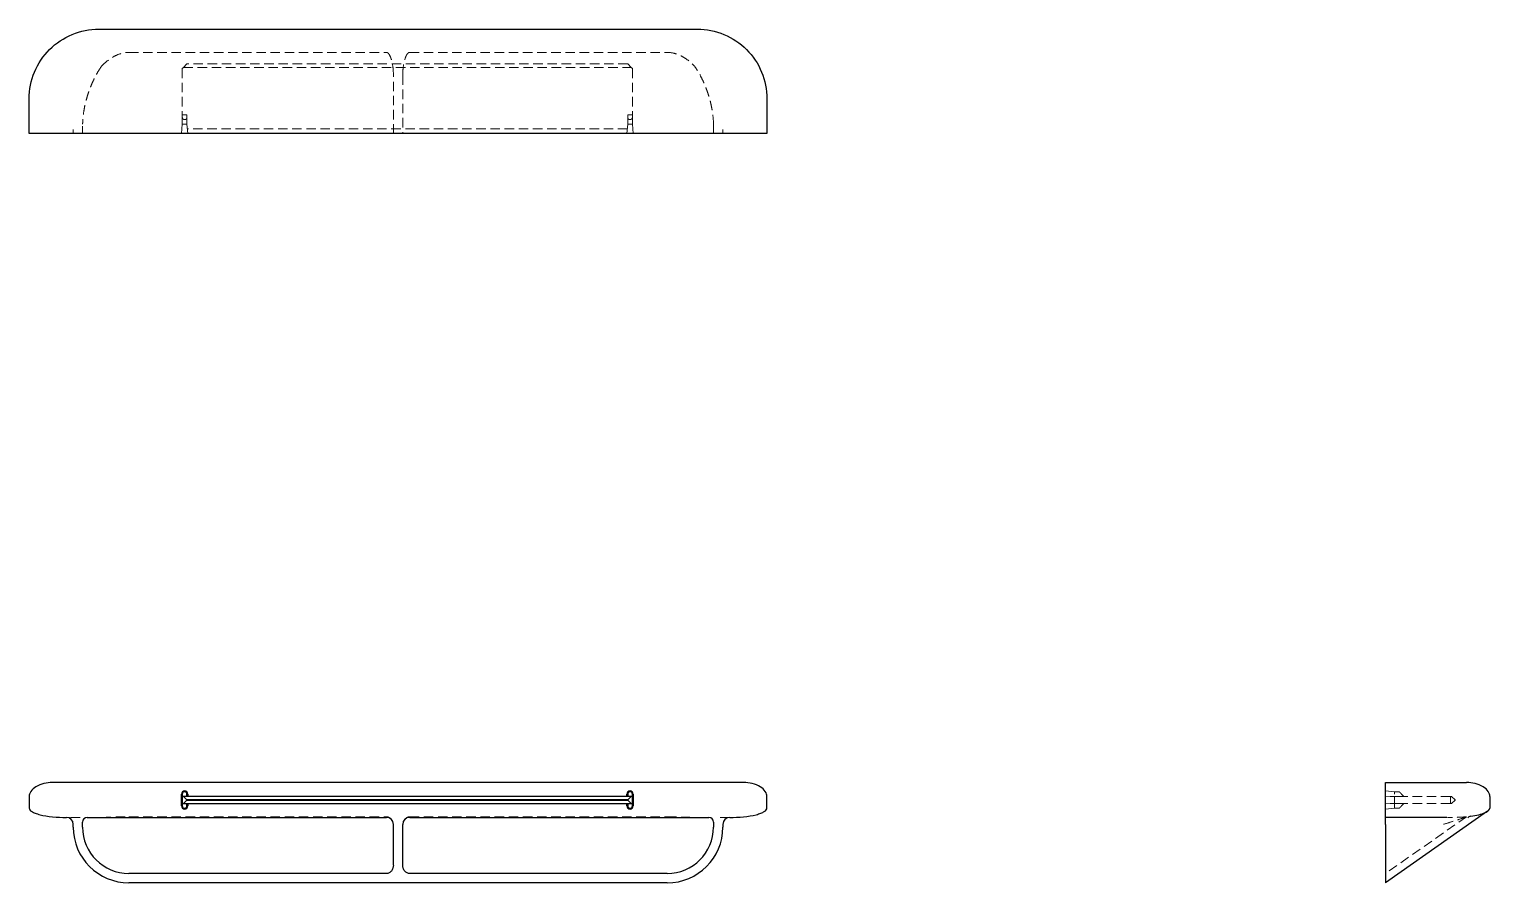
# Model space of a CAD drawing. Header units: millimetres. Extents: x 34 to 230, y 50 to 165.
import ezdxf

# ---------------------------------------------------------------- set-up
doc = ezdxf.new("R2010")
doc.units = ezdxf.units.MM
doc.linetypes.add('HIDDEN', pattern=[1.905, 1.27, -0.635])

msp = doc.modelspace()

# ---------------------------------------------------------------- linework, layer by layer
at = {"color": 7, "linetype": 'Continuous', "lineweight": 25}
for p, q in [((42.89, 165.02), (123.41, 165.02)), ((33.52, 150.97), (33.52, 155.65)), ((132.77, 155.65), (132.77, 150.97)), ((129.65, 150.97), (36.64, 150.97)), ((129.65, 63.61), (36.64, 63.61)), ((215.97, 63.61), (220.65, 63.61)), ((33.52, 61.73), (33.52, 60.17)), ((54.01, 60.47), (54.01, 62.06)), ((54.12, 62.06), (54.12, 60.47)), ((54.75, 61.75), (54.12, 61.75)), ((54.75, 61.28), (54.28, 61.75)), ((54.28, 60.78), (54.75, 61.25)), ((54.75, 61.75), (54.75, 62.06)), ((54.8, 61.75), (54.75, 61.75)), ((54.75, 61.28), (54.75, 61.25)), ((114.04, 61.28), (54.75, 61.28)), ((54.75, 61.25), (114.04, 61.25)), ((54.8, 61.75), (54.86, 61.78)), ((113.99, 61.75), (54.8, 61.75)), ((54.86, 62.06), (54.86, 61.78)), ((54.86, 61.78), (113.93, 61.78)), ((113.93, 61.78), (113.93, 62.06)), ((113.93, 61.78), (113.99, 61.75)), ((114.04, 61.75), (113.99, 61.75)), ((114.04, 62.06), (114.04, 61.75)), ((114.67, 61.75), (114.04, 61.75)), ((114.51, 61.75), (114.04, 61.28)), ((114.04, 61.25), (114.04, 61.28)), ((114.04, 61.25), (114.51, 60.78)), ((114.67, 60.47), (114.67, 62.06)), ((114.78, 62.06), (114.78, 60.47)), ((132.77, 60.17), (132.77, 61.73)), ((215.97, 60.17), (215.97, 61.73)), ((230.02, 61.73), (230.02, 60.17)), ((54.12, 60.78), (54.75, 60.78)), ((54.75, 60.47), (54.75, 60.78)), ((54.75, 60.78), (54.8, 60.78)), ((54.86, 60.75), (54.8, 60.78)), ((54.8, 60.78), (113.99, 60.78)), ((54.86, 60.75), (54.86, 60.47)), ((113.93, 60.75), (54.86, 60.75)), ((113.99, 60.78), (113.93, 60.75)), ((113.93, 60.47), (113.93, 60.75)), ((113.99, 60.78), (114.04, 60.78)), ((114.04, 60.78), (114.04, 60.47)), ((114.04, 60.78), (114.67, 60.78)), ((229.73, 59.75), (215.97, 50.12)), ((39.45, 57.61), (39.45, 57.99)), ((40.7, 57.61), (40.7, 58.3)), ((41.33, 58.92), (81.59, 58.92)), ((82.52, 52.51), (82.52, 57.99)), ((83.77, 52.51), (83.77, 57.99)), ((84.71, 58.92), (124.97, 58.92)), ((125.59, 58.3), (125.59, 57.61)), ((126.84, 57.99), (126.84, 57.61)), ((216.51, 58.92), (215.97, 58.92)), ((215.97, 57.99), (215.97, 58.92)), ((215.97, 57.99), (215.97, 57.61)), ((215.97, 57.61), (215.97, 50.12)), ((220.65, 58.92), (216.51, 58.92)), ((81.59, 51.37), (46.94, 51.37)), ((119.35, 51.37), (84.71, 51.37)), ((119.35, 50.12), (46.94, 50.12))]:
    msp.add_line(p, q, dxfattribs=at)
at = {"color": 7, "linetype": 'HIDDEN', "lineweight": 18}
for p, q in [((46.94, 161.89), (81.59, 161.89)), ((84.71, 161.89), (119.35, 161.89)), ((54.12, 159.71), (54.28, 159.87)), ((54.12, 159.71), (54.12, 153.47)), ((54.75, 160.34), (54.28, 159.87)), ((54.28, 159.87), (114.51, 159.87)), ((114.04, 160.34), (54.75, 160.34)), ((114.51, 159.87), (114.04, 160.34)), ((114.51, 159.87), (114.67, 159.71)), ((114.67, 159.71), (114.67, 153.47)), ((82.52, 150.97), (82.52, 158.79)), ((83.77, 158.79), (83.77, 150.97)), ((54.12, 153.47), (54.12, 153.16)), ((54.75, 153.47), (54.12, 153.47)), ((54.75, 153.16), (54.75, 153.47)), ((114.04, 153.47), (114.04, 153.16)), ((114.67, 153.47), (114.04, 153.47)), ((114.67, 153.16), (114.67, 153.47)), ((39.45, 150.97), (39.45, 151.51)), ((40.7, 151.96), (40.7, 150.97)), ((54.01, 150.97), (54.12, 152.22)), ((54.12, 153.16), (54.12, 152.22)), ((54.75, 152.22), (54.12, 152.22)), ((54.75, 153.16), (54.75, 152.22)), ((54.86, 150.97), (54.75, 152.22)), ((113.99, 151.6), (54.8, 151.6)), ((113.93, 150.97), (114.04, 152.22)), ((114.04, 153.16), (114.04, 152.22)), ((114.67, 152.22), (114.04, 152.22)), ((114.67, 153.16), (114.67, 152.22)), ((114.78, 150.97), (114.67, 152.22)), ((125.59, 151.96), (125.57, 152.28)), ((125.59, 150.97), (125.59, 151.96)), ((126.84, 151.51), (126.84, 150.97)), ((217.22, 62.37), (215.97, 62.48)), ((215.97, 61.78), (216.6, 61.75)), ((217.22, 61.75), (216.6, 61.75)), ((217.22, 62.06), (217.22, 62.37)), ((217.85, 62.37), (217.22, 62.37)), ((217.22, 60.47), (217.22, 62.06)), ((218.47, 61.75), (217.22, 61.75)), ((218.16, 62.06), (218.47, 61.75)), ((224.71, 61.75), (218.47, 61.75)), ((224.71, 61.75), (224.71, 60.78)), ((224.87, 61.75), (224.71, 61.75)), ((224.87, 61.75), (225.34, 61.28)), ((225.34, 61.25), (224.87, 60.78)), ((225.34, 61.25), (225.34, 61.28)), ((46.94, 59.02), (81.59, 59.02)), ((84.71, 59.02), (119.35, 59.02)), ((216.6, 60.78), (215.97, 60.75)), ((215.97, 60.05), (217.22, 60.16)), ((226.89, 59.02), (215.97, 51.37)), ((216.6, 60.78), (217.22, 60.78)), ((217.22, 60.78), (218.47, 60.78)), ((217.22, 60.16), (217.22, 60.47)), ((217.22, 60.16), (217.85, 60.16)), ((218.47, 60.78), (218.16, 60.47)), ((224.71, 60.78), (218.47, 60.78)), ((224.71, 60.78), (224.87, 60.78)), ((225.02, 58.92), (224.31, 58.92))]:
    msp.add_line(p, q, dxfattribs=at)
at = {"color": 7, "linetype": 'HIDDEN', "lineweight": 18, "flags": 128}
for points in [[(36.64, 63.61), (36.64, 63.61)], [(129.65, 63.61), (129.65, 63.61)], [(33.52, 61.73), (33.52, 61.73)], [(132.77, 61.73), (132.77, 61.73)], [(230.02, 61.73), (230.02, 61.73)], [(33.52, 60.17), (33.52, 60.17)], [(132.77, 60.17), (132.77, 60.17)], [(230.02, 60.17), (230.02, 60.17)], [(127.78, 58.92), (127.78, 58.92)], [(225.02, 58.92), (225.02, 58.92)], [(225.02, 58.92), (225.02, 58.92)]]:
    msp.add_lwpolyline(points, dxfattribs=at)
at = {"color": 7, "linetype": 'Continuous', "lineweight": 25}
for centre, radius, start, end in [((54.43, 62.06), 0.421, 0, 180), ((54.43, 62.06), 0.312, 0, 180), ((114.36, 62.06), 0.421, 0, 180), ((114.36, 62.06), 0.312, 0, 180), ((54.43, 60.47), 0.421, 180, 0), ((54.43, 60.47), 0.312, 180, 0), ((114.36, 60.47), 0.421, 180, 0), ((114.36, 60.47), 0.312, 180, 0), ((227.51, 58.54), 0.544, 99.4347, 145.7803), ((38.52, 57.99), 0.936, 0, 90), ((46.94, 57.61), 7.49, 180, 270), ((41.33, 58.3), 0.624, 90, 180), ((46.94, 57.61), 6.24, 180, 270), ((81.59, 57.99), 0.936, 0, 90), ((84.71, 57.99), 0.936, 90, 180), ((119.35, 57.61), 6.24, 270, 0), ((119.35, 57.61), 7.49, 270, 0), ((124.97, 58.3), 0.624, 0, 90), ((127.78, 57.99), 0.936, 90, 180)]:
    msp.add_arc(centre, radius, start, end, dxfattribs=at)
for points, knots in [([(33.52, 155.65), (33.52, 156.88), (33.77, 158.11), (34.71, 160.37), (35.4, 161.41), (37.13, 163.14), (38.17, 163.84), (40.44, 164.77), (41.66, 165.02), (42.89, 165.02)], [0, 0, 0, 0, 0.25, 0.25, 0.5, 0.5, 0.75, 0.75, 1, 1, 1, 1]), ([(123.41, 165.02), (124.63, 165.02), (125.86, 164.77), (128.12, 163.84), (129.16, 163.14), (130.89, 161.41), (131.59, 160.37), (132.53, 158.11), (132.77, 156.88), (132.77, 155.65)], [0, 0, 0, 0, 0.25, 0.25, 0.5, 0.5, 0.75, 0.75, 1, 1, 1, 1]), ([(36.64, 150.97), (36.28, 150.97), (35.88, 150.97), (35.11, 150.97), (34.74, 150.97), (34.13, 150.97), (33.9, 150.97), (33.59, 150.97), (33.52, 150.97), (33.52, 150.97)], [0, 0, 0, 0, 0.25, 0.25, 0.5, 0.5, 0.75, 0.75, 1, 1, 1, 1]), ([(132.77, 150.97), (132.77, 150.97), (132.7, 150.97), (132.4, 150.97), (132.16, 150.97), (131.55, 150.97), (131.18, 150.97), (130.41, 150.97), (130.02, 150.97), (129.65, 150.97)], [0, 0, 0, 0, 0.25, 0.25, 0.5, 0.5, 0.75, 0.75, 1, 1, 1, 1]), ([(36.64, 63.61), (36.28, 63.61), (35.88, 63.57), (35.11, 63.38), (34.74, 63.24), (34.13, 62.87), (33.9, 62.65), (33.59, 62.19), (33.52, 61.95), (33.52, 61.73)], [0, 0, 0, 0, 0.25, 0.25, 0.5, 0.5, 0.75, 0.75, 1, 1, 1, 1]), ([(132.77, 61.73), (132.77, 61.95), (132.7, 62.19), (132.4, 62.65), (132.16, 62.87), (131.55, 63.24), (131.18, 63.38), (130.41, 63.57), (130.02, 63.61), (129.65, 63.61)], [0, 0, 0, 0, 0.25, 0.25, 0.5, 0.5, 0.75, 0.75, 1, 1, 1, 1]), ([(215.97, 61.73), (215.97, 61.95), (215.97, 62.19), (215.97, 62.65), (215.97, 62.87), (215.97, 63.24), (215.97, 63.38), (215.97, 63.57), (215.97, 63.61), (215.97, 63.61)], [0, 0, 0, 0, 0.25, 0.25, 0.5, 0.5, 0.75, 0.75, 1, 1, 1, 1]), ([(220.65, 63.61), (221.06, 63.61), (221.47, 63.61), (222.28, 63.61), (222.67, 63.61), (223.42, 63.61), (223.78, 63.61), (224.46, 63.61), (224.78, 63.61), (225.36, 63.61), (225.62, 63.61), (226.07, 63.61), (226.27, 63.61), (226.58, 63.61), (226.7, 63.61), (226.86, 63.61), (226.9, 63.61), (226.9, 63.61)], [0, 0, 0, 0, 0.125, 0.125, 0.25, 0.25, 0.375, 0.375, 0.5, 0.5, 0.625, 0.625, 0.75, 0.75, 0.875, 0.875, 1, 1, 1, 1]), ([(230.02, 61.73), (230.02, 61.95), (229.95, 62.19), (229.65, 62.65), (229.41, 62.87), (228.8, 63.24), (228.43, 63.38), (227.66, 63.57), (227.26, 63.61), (226.9, 63.61)], [0, 0, 0, 0, 0.25, 0.25, 0.5, 0.5, 0.75, 0.75, 1, 1, 1, 1]), ([(33.52, 60.17), (33.52, 60.03), (33.63, 59.87), (34, 59.64), (34.15, 59.56), (34.52, 59.42), (34.74, 59.35), (35.47, 59.17), (36.06, 59.07), (37.29, 58.95), (37.93, 58.92), (38.52, 58.92)], [0, 0, 0, 0, 0.25, 0.25, 0.375, 0.375, 0.5, 0.5, 0.75, 0.75, 1, 1, 1, 1]), ([(127.78, 58.92), (128.36, 58.92), (129, 58.95), (130.23, 59.07), (130.82, 59.17), (131.55, 59.35), (131.77, 59.42), (132.14, 59.56), (132.3, 59.64), (132.66, 59.87), (132.77, 60.03), (132.77, 60.17)], [0, 0, 0, 0, 0.25, 0.25, 0.5, 0.5, 0.625, 0.625, 0.75, 0.75, 1, 1, 1, 1]), ([(215.97, 58.92), (215.97, 58.92), (215.97, 58.95), (215.97, 59.07), (215.97, 59.17), (215.97, 59.35), (215.97, 59.42), (215.97, 59.56), (215.97, 59.64), (215.97, 59.87), (215.97, 60.03), (215.97, 60.17)], [0, 0, 0, 0, 0.25, 0.25, 0.5, 0.5, 0.625, 0.625, 0.75, 0.75, 1, 1, 1, 1]), ([(227.43, 59.08), (227.82, 59.13), (228.2, 59.2), (228.86, 59.37), (229.14, 59.46), (229.59, 59.66), (229.76, 59.76), (229.97, 59.97), (230.02, 60.07), (230.02, 60.17)], [0, 0, 0, 0, 0.25, 0.25, 0.5, 0.5, 0.75, 0.75, 1, 1, 1, 1]), ([(224.22, 58.92), (224.12, 58.92), (224.02, 58.92), (223.78, 58.92), (223.65, 58.92), (223.26, 58.92), (222.97, 58.92), (222.51, 58.92), (222.35, 58.92), (222.02, 58.92), (221.52, 58.92), (221.01, 58.92), (220.65, 58.92)], [0, 0, 0, 0, 0.125, 0.125, 0.25, 0.25, 0.5, 0.5, 0.625, 0.625, 0.75, 1, 1, 1, 1]), ([(82.52, 52.51), (82.52, 52.38), (82.5, 52.23), (82.41, 51.95), (82.34, 51.82), (82.16, 51.59), (82.05, 51.51), (81.82, 51.4), (81.7, 51.37), (81.59, 51.37)], [0, 0, 0, 0, 0.25, 0.25, 0.5, 0.5, 0.75, 0.75, 1, 1, 1, 1]), ([(84.71, 51.37), (84.6, 51.37), (84.48, 51.4), (84.25, 51.51), (84.14, 51.59), (83.95, 51.82), (83.88, 51.95), (83.79, 52.23), (83.77, 52.38), (83.77, 52.51)], [0, 0, 0, 0, 0.25, 0.25, 0.5, 0.5, 0.75, 0.75, 1, 1, 1, 1])]:
    msp.add_open_spline(points, degree=3, knots=knots, dxfattribs=at)
at = {"color": 7, "linetype": 'HIDDEN', "lineweight": 18}
for points, knots in [([(43.24, 160.02), (43.49, 160.28), (43.75, 160.52), (44.3, 160.96), (44.59, 161.16), (45.22, 161.51), (45.54, 161.64), (46.06, 161.79), (46.23, 161.83), (46.59, 161.88), (46.76, 161.89), (46.94, 161.89)], [0, 0, 0, 0, 0.25, 0.25, 0.5, 0.5, 0.75, 0.75, 0.875, 0.875, 1, 1, 1, 1]), ([(81.59, 161.89), (81.63, 161.89), (81.68, 161.88), (81.76, 161.83), (81.8, 161.8), (81.89, 161.71), (81.95, 161.63), (82.08, 161.4), (82.15, 161.23), (82.31, 160.73), (82.39, 160.38), (82.44, 160.02)], [0, 0, 0, 0, 0.0625, 0.0625, 0.125, 0.125, 0.25, 0.25, 0.5, 0.5, 1, 1, 1, 1]), ([(84.71, 161.89), (84.66, 161.89), (84.61, 161.88), (84.53, 161.83), (84.49, 161.8), (84.4, 161.71), (84.35, 161.63), (84.21, 161.4), (84.15, 161.23), (83.98, 160.73), (83.91, 160.38), (83.86, 160.02)], [0, 0, 0, 0, 0.0625, 0.0625, 0.125, 0.125, 0.25, 0.25, 0.5, 0.5, 1, 1, 1, 1]), ([(119.35, 161.89), (119.71, 161.89), (120.06, 161.84), (120.57, 161.69), (120.74, 161.64), (121.07, 161.5), (121.23, 161.42), (121.69, 161.17), (121.99, 160.97), (122.54, 160.53), (122.8, 160.28), (123.05, 160.02)], [0, 0, 0, 0, 0.25, 0.25, 0.375, 0.375, 0.5, 0.5, 0.75, 0.75, 1, 1, 1, 1]), ([(43.24, 160.02), (43.04, 159.72), (42.68, 159.17), (42.28, 158.39), (41.99, 157.77), (41.8, 157.31), (41.67, 156.96), (41.54, 156.62), (41.37, 156.1), (41.14, 155.33), (40.92, 154.34), (40.76, 153.29), (40.72, 152.58), (40.71, 152.23)], [0, 0, 0, 0, 0.13211, 0.237986, 0.319668, 0.377915, 0.416136, 0.457768, 0.507761, 0.615509, 0.744368, 0.873188, 1, 1, 1, 1]), ([(125.59, 152.23), (125.57, 152.61), (125.53, 153.34), (125.37, 154.34), (125.19, 155.17), (125.02, 155.78), (124.88, 156.24), (124.73, 156.68), (124.54, 157.2), (124.29, 157.8), (123.98, 158.47), (123.57, 159.23), (123.23, 159.75), (123.05, 160.02)], [0, 0, 0, 0, 0.138785, 0.260904, 0.364863, 0.446164, 0.487906, 0.538172, 0.613863, 0.687422, 0.775614, 0.879323, 1, 1, 1, 1]), ([(54.12, 153.16), (54.12, 153.13), (54.13, 153.1), (54.14, 153.04), (54.16, 153), (54.21, 152.94), (54.24, 152.91), (54.33, 152.86), (54.38, 152.85), (54.49, 152.85), (54.54, 152.86), (54.62, 152.91), (54.66, 152.94), (54.71, 153), (54.72, 153.04), (54.74, 153.1), (54.75, 153.13), (54.75, 153.16)], [0, 0, 0, 0, 0.125, 0.125, 0.25, 0.25, 0.375, 0.375, 0.5, 0.5, 0.625, 0.625, 0.75, 0.75, 0.875, 0.875, 1, 1, 1, 1]), ([(114.04, 153.16), (114.04, 153.13), (114.05, 153.1), (114.07, 153.04), (114.08, 153), (114.13, 152.94), (114.17, 152.91), (114.25, 152.86), (114.3, 152.85), (114.41, 152.85), (114.46, 152.86), (114.55, 152.91), (114.58, 152.94), (114.63, 153), (114.65, 153.04), (114.66, 153.1), (114.67, 153.13), (114.67, 153.16)], [0, 0, 0, 0, 0.125, 0.125, 0.25, 0.25, 0.375, 0.375, 0.5, 0.5, 0.625, 0.625, 0.75, 0.75, 0.875, 0.875, 1, 1, 1, 1]), ([(217.85, 62.37), (217.85, 62.37), (217.86, 62.36), (217.91, 62.31), (217.94, 62.28), (218, 62.22), (218.04, 62.18), (218.1, 62.12), (218.13, 62.09), (218.16, 62.06)], [0, 0, 0, 0, 0.25, 0.25, 0.5, 0.5, 0.75, 0.75, 1, 1, 1, 1]), ([(43.24, 58.92), (43.49, 58.92), (43.75, 58.93), (44.3, 58.95), (44.59, 58.96), (45.22, 58.98), (45.54, 58.99), (46.06, 59.01), (46.23, 59.01), (46.59, 59.01), (46.76, 59.02), (46.94, 59.02)], [0, 0, 0, 0, 0.25, 0.25, 0.5, 0.5, 0.75, 0.75, 0.875, 0.875, 1, 1, 1, 1]), ([(81.59, 59.02), (81.63, 59.02), (81.68, 59.01), (81.76, 58.99), (81.8, 58.98), (81.89, 58.95), (81.95, 58.92), (82.08, 58.84), (82.15, 58.78), (82.31, 58.6), (82.39, 58.49), (82.44, 58.38)], [0, 0, 0, 0, 0.0625, 0.0625, 0.125, 0.125, 0.25, 0.25, 0.5, 0.5, 1, 1, 1, 1]), ([(84.71, 59.02), (84.66, 59.02), (84.61, 59.01), (84.53, 58.99), (84.49, 58.98), (84.4, 58.95), (84.35, 58.92), (84.21, 58.84), (84.15, 58.78), (83.98, 58.6), (83.91, 58.49), (83.86, 58.38)], [0, 0, 0, 0, 0.0625, 0.0625, 0.125, 0.125, 0.25, 0.25, 0.5, 0.5, 1, 1, 1, 1]), ([(119.35, 59.02), (119.71, 59.02), (120.06, 59.01), (120.57, 59), (120.74, 58.99), (121.07, 58.98), (121.23, 58.97), (121.69, 58.96), (121.99, 58.95), (122.54, 58.93), (122.8, 58.92), (123.05, 58.92)], [0, 0, 0, 0, 0.25, 0.25, 0.375, 0.375, 0.5, 0.5, 0.75, 0.75, 1, 1, 1, 1]), ([(218.16, 60.47), (218.13, 60.44), (218.1, 60.41), (218.04, 60.35), (218, 60.32), (217.94, 60.25), (217.91, 60.22), (217.86, 60.17), (217.85, 60.16), (217.85, 60.16)], [0, 0, 0, 0, 0.25, 0.25, 0.5, 0.5, 0.75, 0.75, 1, 1, 1, 1]), ([(218.16, 60.47), (218.13, 60.44), (218.1, 60.41), (218.04, 60.35), (218, 60.32), (217.94, 60.25), (217.91, 60.22), (217.86, 60.17), (217.85, 60.16), (217.85, 60.16)], [0, 0, 0, 0, 0.25, 0.25, 0.5, 0.5, 0.75, 0.75, 1, 1, 1, 1]), ([(226.89, 59.02), (226.89, 59.02), (226.84, 59.01), (226.69, 59), (226.64, 58.99), (226.5, 58.98), (226.42, 58.97), (226.17, 58.96), (225.97, 58.95), (225.53, 58.93), (225.28, 58.92), (225.02, 58.92)], [0, 0, 0, 0, 0.25, 0.25, 0.375, 0.375, 0.5, 0.5, 0.75, 0.75, 1, 1, 1, 1]), ([(226.89, 59.02), (226.89, 59.02), (226.88, 59.01), (226.83, 58.99), (226.8, 58.98), (226.71, 58.95), (226.63, 58.92), (226.4, 58.84), (226.23, 58.78), (225.73, 58.6), (225.38, 58.49), (225.02, 58.38)], [0, 0, 0, 0, 0.0625, 0.0625, 0.125, 0.125, 0.25, 0.25, 0.5, 0.5, 1, 1, 1, 1]), ([(40.36, 58.92), (40.14, 58.92), (39.69, 58.92), (39.2, 58.92), (38.82, 58.92), (38.6, 58.92), (38.57, 58.92), (38.56, 58.92)], [0, 0, 0, 0, 0.2100101, 0.419852, 0.6277432, 0.8720912, 1, 1, 1, 1]), ([(127.73, 58.92), (127.73, 58.92), (127.71, 58.92), (127.59, 58.92), (127.3, 58.92), (126.8, 58.92), (126.22, 58.92), (125.93, 58.92)], [0, 0, 0, 0, 0.033701, 0.227319, 0.419587, 0.716444, 1, 1, 1, 1])]:
    msp.add_open_spline(points, degree=3, knots=knots, dxfattribs=at)
for points in [[(82.44, 160.02), (82.49, 159.64), (82.52, 159.21), (82.52, 158.79)], [(83.86, 160.02), (83.8, 159.64), (83.77, 159.21), (83.77, 158.79)], [(225.02, 58.38), (224.64, 58.26), (224.21, 58.12), (223.79, 57.99)]]:
    msp.add_open_spline(points, degree=3, dxfattribs=at)

doc.saveas('drawing.dxf')
